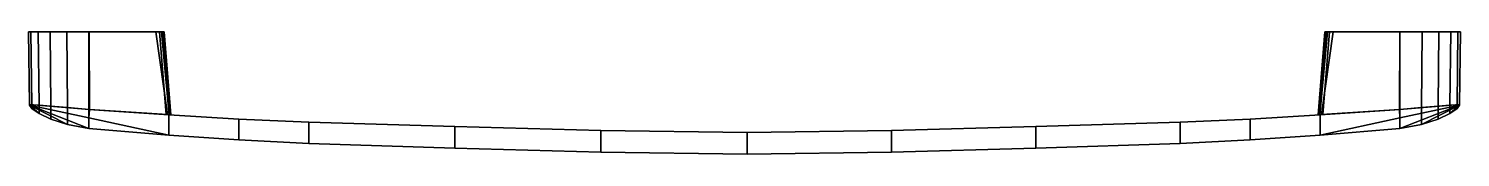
# Model space of a CAD drawing. Extents: x -154 to 155, y -26 to 0.
import ezdxf

# ---------------------------------------------------------------- set-up
doc = ezdxf.new("R2010")
doc.units = 0
doc.layers.add('METAL', color=144, linetype='CONTINUOUS')

msp = doc.modelspace()

# ---------------------------------------------------------------- meshes
at = {"layer": 'METAL'}
mesh = msp.add_polyface(dxfattribs=at)
corners = [(-154, 0, -5.95), (-154, 0, -5.95), (-154, 0, -5.95), (-153.81, -15.73, -6), (-153.81, -15.73, -6), (-153.49, 0, -1.92), (-153.49, 0, -1.92), (-153.3, -15.77, -1.97), (-151.95, 0, 1.35), (-151.95, 0, 1.35), (-151.76, -15.89, 1.3), (-149.38, 0, 3.68), (-149.38, 0, 3.68), (-149.19, -16.1, 3.63), (-145.79, 0, 5.08), (-145.79, 0, 5.08), (-145.6, -16.39, 5.03), (-140.98, 0, 5.55), (-140.98, 0, 5.55), (-140.98, 0, 5.55), (-140.98, -16.76, 5.5), (-140.98, -16.76, 5.5), (-140.97, 0, -5.95), (-140.97, 0, -5.95), (-140.97, 0, -5.95), (-140.87, -16.76, -6), (-126.56, -0.01, -6), (-126.56, -0.01, -6), (-125.8, -0.01, -3.62), (-125.8, -0.01, -3.62), (-125.36, -0.01, -5.84), (-125.36, -0.01, -5.84), (-125.36, -0.01, -5.84), (-125, -0.01, -4.57), (-125, -0.01, -4.57), (-125, -0.01, -4.57), (-124.79, -0.01, -5.41), (-124.79, -0.01, -5.41), (-124.79, -0.01, -5.41), (-124.32, -17.9, -3.7), (-124.04, -17.86, -6), (-123.7, -17.95, -5.95), (-123.7, -17.95, -5.95), (-123.53, -17.97, -4.67), (-123.53, -17.97, -4.67), (-123.32, -17.98, -5.51), (-123.32, -17.98, -5.51), (124.15, -17.98, -5.51), (124.15, -17.98, -5.51), (124.36, -17.97, -4.67), (124.36, -17.97, -4.67), (124.54, -17.95, -5.95), (124.54, -17.95, -5.95), (124.87, -17.86, -6), (125.16, -17.9, -3.7), (125.62, -0.01, -5.41), (125.62, -0.01, -5.41), (125.62, -0.01, -5.41), (125.83, -0.01, -4.57), (125.83, -0.01, -4.57), (125.83, -0.01, -4.57), (126.19, -0.01, -5.84), (126.19, -0.01, -5.84), (126.19, -0.01, -5.84), (126.63, -0.01, -3.62), (126.63, -0.01, -3.62), (127.39, -0.01, -6), (127.39, -0.01, -6), (141.7, -16.76, -6), (141.81, 0, -5.95), (141.81, 0, -5.95), (141.81, -16.76, 5.5), (141.81, -16.76, 5.5), (141.81, 0, 5.55), (141.81, 0, 5.55), (141.81, 0, 5.55), (146.43, -16.39, 5.03), (146.62, 0, 5.08), (146.62, 0, 5.08), (150.03, -16.1, 3.63), (150.21, 0, 3.68), (150.21, 0, 3.68), (152.59, -15.89, 1.3), (152.78, 0, 1.35), (152.78, 0, 1.35), (154.13, -15.77, -1.97), (154.32, 0, -1.92), (154.32, 0, -1.92), (154.64, -15.73, -6), (154.64, -15.73, -6), (154.83, 0, -5.95), (154.83, 0, -5.95), (154.83, 0, -5.95)]
mesh.append_faces([[corners[k] for k in face] for face in [(74, 77, 80, 80), (74, 80, 83, 86), (74, 86, 90, 69), (69, 66, 63, 57), (69, 57, 60, 65), (74, 69, 65, 65), (88, 68, 70, 91), (68, 53, 67, 70), (54, 71, 73, 64), (72, 76, 78, 75), (76, 79, 81, 78), (79, 82, 84, 81), (82, 85, 87, 84), (85, 89, 92, 87), (62, 67, 53, 52), (56, 61, 51, 48), (58, 55, 47, 49), (64, 59, 50, 54), (24, 2, 18, 18), (18, 2, 6, 9), (18, 9, 12, 15), (30, 27, 23, 36), (33, 36, 23, 28), (18, 28, 24, 24), (4, 1, 22, 25), (25, 22, 26, 40), (39, 29, 19, 21), (20, 17, 14, 16), (16, 14, 11, 13), (13, 11, 8, 10), (10, 8, 5, 7), (7, 5, 0, 3), (31, 41, 40, 26), (37, 45, 42, 32), (35, 44, 46, 38), (29, 39, 43, 34)]])
mesh = msp.add_polyface(dxfattribs=at)
corners = [(-153.81, -15.85, -6), (-153.81, -15.85, -6), (-153.81, -15.85, -6), (-153.81, -15.73, -6), (-153.81, -15.73, -6), (-153.3, -16.56, -1.97), (-153.3, -16.56, -1.97), (-153.3, -15.77, -1.97), (-151.76, -17.65, 1.3), (-151.76, -17.65, 1.3), (-151.76, -15.89, 1.3), (-149.19, -18.88, 3.63), (-149.19, -18.88, 3.63), (-149.19, -16.1, 3.63), (-145.6, -20.02, 5.03), (-145.6, -20.02, 5.03), (-145.6, -16.39, 5.03), (-140.98, -18.59, -6), (-140.98, -18.59, -6), (-140.98, -20.89, 5.5), (-140.98, -20.89, 5.5), (-140.98, -16.76, 5.5), (-140.98, -16.76, 5.5), (-140.87, -16.76, -6), (-123.74, -22.35, -6), (-123.74, -22.35, -6), (-123.74, -17.95, -6), (-123.74, -17.95, -6), (-123.74, -22.35, 5.5), (-123.74, -22.35, 5.5), (-123.74, -17.95, 5.5), (-123.74, -17.95, 5.5), (-108.65, -23.36, -6), (-108.65, -23.36, -6), (-108.65, -18.85, -6), (-108.65, -18.85, -6), (-108.65, -23.36, 5.5), (-108.65, -23.36, 5.5), (-108.65, -18.85, 5.5), (-108.65, -18.85, 5.5), (-93.55, -24.17, -6), (-93.55, -24.17, -6), (-93.55, -19.54, -6), (-93.55, -19.54, -6), (-93.55, -24.17, 5.5), (-93.55, -24.17, 5.5), (-93.55, -19.54, 5.5), (-93.55, -19.54, 5.5), (-62.05, -20.44, -6), (-62.05, -20.44, -6), (-62.05, -25.11, -6), (-62.05, -25.11, -6), (-62.05, -20.44, 5.5), (-62.05, -20.44, 5.5), (-62.05, -25.11, 5.5), (-62.05, -25.11, 5.5), (-30.54, -26, -6), (-30.54, -26, -6), (-30.54, -21.3, -6), (-30.54, -21.3, -6), (-30.54, -26, 5.5), (-30.54, -26, 5.5), (-30.54, -21.3, 5.5), (-30.54, -21.3, 5.5), (0.96, -26.47, -6), (0.96, -26.47, -6), (0.96, -21.74, -6), (0.96, -21.74, -6), (0.96, -26.47, 5.5), (0.96, -26.47, 5.5), (0.96, -21.74, 5.5), (0.96, -21.74, 5.5), (32.1, -21.3, -6), (32.1, -21.3, -6), (32.1, -26, 5.5), (32.1, -26, 5.5), (32.1, -26, -6), (32.1, -26, -6), (32.1, -21.3, 5.5), (32.1, -21.3, 5.5), (63.24, -20.44, -6), (63.24, -20.44, -6), (63.24, -25.11, 5.5), (63.24, -25.11, 5.5), (63.24, -25.11, -6), (63.24, -25.11, -6), (63.24, -20.44, 5.5), (63.24, -20.44, 5.5), (94.38, -24.17, -6), (94.38, -24.17, -6), (94.38, -19.54, -6), (94.38, -19.54, -6), (94.38, -24.17, 5.5), (94.38, -24.17, 5.5), (94.38, -19.54, 5.5), (94.38, -19.54, 5.5), (109.48, -23.36, -6), (109.48, -23.36, -6), (109.48, -18.85, -6), (109.48, -18.85, -6), (109.48, -23.36, 5.5), (109.48, -23.36, 5.5), (109.48, -18.85, 5.5), (109.48, -18.85, 5.5), (124.57, -22.35, -6), (124.57, -22.35, -6), (124.57, -17.95, -6), (124.57, -17.95, -6), (124.57, -22.35, 5.5), (124.57, -22.35, 5.5), (124.57, -17.95, 5.5), (124.57, -17.95, 5.5), (141.7, -16.76, -6), (141.81, -18.59, -6), (141.81, -18.59, -6), (141.81, -20.89, 5.5), (141.81, -20.89, 5.5), (141.81, -20.89, 5.5), (141.81, -16.76, 5.5), (141.81, -16.76, 5.5), (146.43, -20.02, 5.03), (146.43, -20.02, 5.03), (146.43, -16.39, 5.03), (150.03, -18.88, 3.63), (150.03, -18.88, 3.63), (150.03, -16.1, 3.63), (152.59, -17.65, 1.3), (152.59, -17.65, 1.3), (152.59, -15.89, 1.3), (154.13, -16.56, -1.97), (154.13, -16.56, -1.97), (154.13, -15.77, -1.97), (154.64, -15.85, -6), (154.64, -15.85, -6), (154.64, -15.85, -6), (154.64, -15.73, -6), (154.64, -15.73, -6)]
mesh.append_faces([[corners[k] for k in face] for face in [(72, 78, 86, 80), (75, 77, 85, 83), (79, 74, 82, 87), (110, 118, 106, 106), (102, 98, 90, 94), (105, 117, 109, 109), (97, 101, 93, 89), (115, 119, 111, 108), (100, 103, 95, 92), (107, 112, 113, 104), (91, 99, 96, 88), (133, 129, 126, 126), (133, 126, 123, 121), (133, 121, 117, 116), (114, 133, 117, 117), (112, 135, 132, 113), (110, 106, 98, 102), (105, 109, 101, 97), (108, 111, 103, 100), (99, 107, 104, 96), (122, 119, 115, 120), (125, 122, 120, 124), (128, 125, 124, 127), (131, 128, 127, 130), (136, 131, 130, 134), (105, 114, 117, 117), (81, 84, 76, 73), (63, 59, 49, 53), (56, 60, 54, 50), (61, 62, 52, 55), (31, 27, 22, 22), (39, 47, 43, 35), (24, 28, 19, 19), (32, 40, 44, 36), (20, 29, 30, 21), (37, 45, 46, 38), (26, 25, 18, 23), (42, 41, 33, 34), (6, 1, 9, 9), (12, 9, 1, 14), (14, 1, 19, 19), (17, 19, 1, 1), (23, 18, 2, 4), (31, 39, 35, 27), (24, 32, 36, 28), (29, 37, 38, 30), (34, 33, 25, 26), (16, 15, 20, 21), (13, 11, 15, 16), (10, 8, 11, 13), (7, 5, 8, 10), (3, 0, 5, 7), (24, 19, 17, 17), (51, 48, 58, 57), (67, 71, 78, 72), (94, 90, 80, 86), (69, 65, 77, 75), (89, 93, 83, 85), (70, 68, 74, 79), (92, 95, 87, 82), (91, 88, 84, 81), (64, 66, 73, 76), (71, 67, 59, 63), (43, 47, 53, 49), (65, 69, 60, 56), (44, 40, 50, 54), (68, 70, 62, 61), (46, 45, 55, 52), (41, 42, 48, 51), (66, 64, 57, 58)]])

doc.saveas('drawing.dxf')
